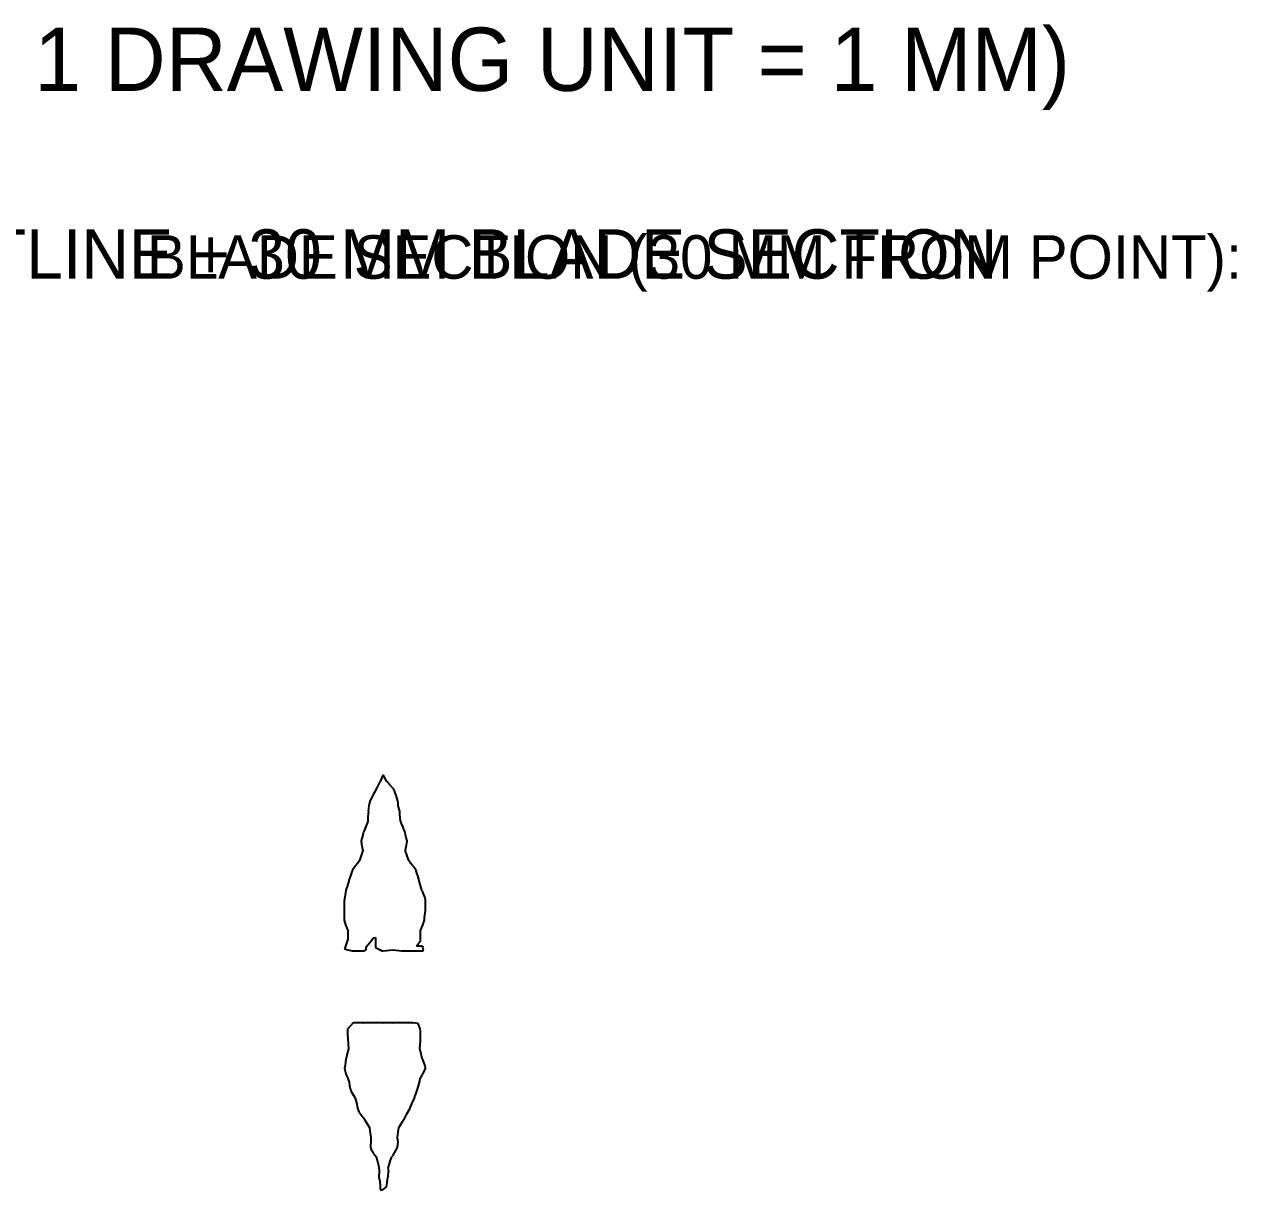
# Model space of a CAD drawing. Extents: x -27 to 218, y -64 to 34.
# Drawn here: x 157.1 to 218.5, y -24.8 to 34.1 of the extents above; entities that cross this region are included whole.
import ezdxf

# ---------------------------------------------------------------- set-up
doc = ezdxf.new("R2010")
doc.units = 0

msp = doc.modelspace()

# ---------------------------------------------------------------- linework, layer by layer
at = {"layer": 'BLADE_SECTION_30MM'}
for p, q in [((175.1212, -4.1761), (174.9804, -4.4722)), ((175.1255, -4.1728), (175.1212, -4.1761)), ((175.1395, -4.1622), (175.1255, -4.1728)), ((175.2829, -3.8366), (175.1395, -4.1622)), ((175.2829, -3.8366), (175.2969, -3.8366)), ((175.4174, -4.0416), (175.2969, -3.8366)), ((175.4884, -4.1622), (175.4174, -4.0416)), ((175.4968, -4.1761), (175.4884, -4.1622)), ((175.6207, -4.3149), (175.4968, -4.1761)), ((174.7829, -4.8375), (174.6224, -5.1622)), ((174.7829, -4.8375), (174.7969, -4.8145)), ((174.8715, -4.6761), (174.7969, -4.8145)), ((174.875, -4.6622), (174.8715, -4.6761)), ((174.9746, -4.4844), (174.875, -4.6622)), ((174.9804, -4.4722), (174.9746, -4.4844)), ((175.6317, -4.3273), (175.6207, -4.3149)), ((175.6464, -4.3438), (175.6317, -4.3273)), ((175.7829, -4.4968), (175.6464, -4.3438)), ((175.7829, -4.4968), (175.7969, -4.5176)), ((175.8548, -4.6043), (175.7969, -4.5176)), ((175.8779, -4.6622), (175.8548, -4.6043)), ((175.8818, -4.6761), (175.8779, -4.6622)), ((175.9729, -4.9173), (175.8818, -4.6761)), ((174.5661, -5.3967), (174.5438, -5.6622)), ((174.5664, -5.3927), (174.5661, -5.3967)), ((174.6191, -5.1761), (174.5664, -5.3927)), ((174.6224, -5.1622), (174.6191, -5.1761)), ((175.9918, -4.9672), (175.9729, -4.9173)), ((176.0431, -5.1622), (175.9918, -4.9672)), ((176.0464, -5.1761), (176.0431, -5.1622)), ((176.0606, -5.3806), (176.0464, -5.1761)), ((176.0617, -5.3973), (176.0606, -5.3806)), ((176.1397, -5.6622), (176.0617, -5.3973)), ((174.521, -5.9434), (174.5161, -6.1622)), ((174.5211, -5.9379), (174.521, -5.9434)), ((174.5447, -5.6761), (174.5211, -5.9379)), ((174.5438, -5.6622), (174.5447, -5.6761)), ((176.1388, -5.6761), (176.1397, -5.6622)), ((176.1414, -5.8006), (176.1388, -5.6761)), ((176.1417, -5.8173), (176.1414, -5.8006)), ((176.1751, -6.1622), (176.1417, -5.8173)), ((174.3213, -6.6761), (174.2969, -6.7612)), ((174.3283, -6.6636), (174.3213, -6.6761)), ((174.3291, -6.6622), (174.3283, -6.6636)), ((174.3501, -6.6098), (174.3291, -6.6622)), ((174.3507, -6.6083), (174.3501, -6.6098)), ((174.514, -6.1761), (174.3507, -6.6083)), ((174.5161, -6.1622), (174.514, -6.1761)), ((176.1772, -6.1761), (176.1751, -6.1622)), ((176.2043, -6.2408), (176.1772, -6.1761)), ((176.2084, -6.2507), (176.2043, -6.2408)), ((176.2232, -6.2862), (176.2084, -6.2507)), ((176.2829, -6.4291), (176.2232, -6.2862)), ((176.2829, -6.4291), (176.2969, -6.4623)), ((176.3558, -6.6033), (176.2969, -6.4623)), ((176.3772, -6.6622), (176.3558, -6.6033)), ((176.385, -6.6761), (176.3772, -6.6622)), ((176.449, -6.9338), (176.385, -6.6761)), ((174.1828, -7.1622), (174.1788, -7.1761)), ((174.1788, -7.1761), (174.1908, -7.2682)), ((174.2829, -6.8078), (174.1828, -7.1622)), ((174.1908, -7.2682), (174.201, -7.3211)), ((174.201, -7.3211), (174.267, -7.6622)), ((174.2829, -6.8078), (174.2969, -6.7612)), ((176.4641, -6.9949), (176.449, -6.9338)), ((176.4507, -7.4818), (176.5067, -7.1761)), ((176.5027, -7.1622), (176.4641, -6.9949)), ((176.5067, -7.1761), (176.5027, -7.1622)), ((174.2543, -7.7047), (174.0987, -8.1622)), ((174.2546, -7.7038), (174.2543, -7.7047)), ((174.2641, -7.6761), (174.2546, -7.7038)), ((174.2646, -7.6735), (174.2641, -7.6761)), ((174.267, -7.6622), (174.2646, -7.6735)), ((176.4243, -7.6622), (176.4447, -7.5143)), ((176.4272, -7.6761), (176.4243, -7.6622)), ((176.5088, -7.916), (176.4272, -7.6761)), ((176.4447, -7.5143), (176.4507, -7.4818)), ((176.5175, -7.9415), (176.5088, -7.916)), ((176.5926, -8.1622), (176.5175, -7.9415)), ((173.7829, -8.5774), (173.724, -8.6622)), ((173.7829, -8.5774), (173.7969, -8.5574)), ((174.0915, -8.1761), (173.7969, -8.5574)), ((174.0987, -8.1622), (174.0915, -8.1761)), ((176.5982, -8.1761), (176.5926, -8.1622)), ((176.6758, -8.2765), (176.5982, -8.1761)), ((176.6787, -8.2803), (176.6758, -8.2765)), ((176.6834, -8.2863), (176.6787, -8.2803)), ((176.7829, -8.4152), (176.6834, -8.2863)), ((176.7829, -8.4152), (176.7969, -8.4332)), ((176.8967, -8.5624), (176.7969, -8.4332)), ((176.9563, -8.6622), (176.8967, -8.5624)), ((173.5557, -9.1761), (173.4654, -9.4858)), ((173.5599, -9.1676), (173.5557, -9.1761)), ((173.5626, -9.1622), (173.5599, -9.1676)), ((173.6896, -8.7753), (173.5626, -9.1622)), ((173.6924, -8.7666), (173.6896, -8.7753)), ((173.7198, -8.6761), (173.6924, -8.7666)), ((173.724, -8.6622), (173.7198, -8.6761)), ((176.9605, -8.6761), (176.9563, -8.6622)), ((177.0339, -8.8915), (176.9605, -8.6761)), ((177.0425, -8.9166), (177.0339, -8.8915)), ((177.1139, -9.1622), (177.0425, -8.9166)), ((177.1179, -9.1761), (177.1139, -9.1622)), ((177.1529, -9.2949), (177.1179, -9.1761)), ((173.4137, -9.6761), (173.3361, -10.106)), ((173.4622, -9.4968), (173.4137, -9.6622)), ((173.4137, -9.6622), (173.4137, -9.6761)), ((173.4654, -9.4858), (173.4622, -9.4968)), ((177.1554, -9.3036), (177.1529, -9.2949)), ((177.2597, -9.6622), (177.1554, -9.3036)), ((177.2625, -9.6761), (177.2597, -9.6622)), ((177.2656, -9.6885), (177.2625, -9.6761)), ((177.2666, -9.6924), (177.2656, -9.6885)), ((177.2708, -9.7017), (177.2666, -9.6924)), ((177.2829, -9.7288), (177.2708, -9.7017)), ((177.2829, -9.7288), (177.2969, -9.7597)), ((177.4218, -10.0373), (177.2969, -9.7597)), ((173.324, -10.1622), (173.3216, -10.1761)), ((173.3216, -10.1761), (173.3216, -10.5394)), ((173.3323, -10.1267), (173.324, -10.1622)), ((173.3361, -10.106), (173.3323, -10.1267)), ((177.4428, -10.1622), (177.4218, -10.0373)), ((177.4381, -10.4808), (177.4451, -10.1761)), ((177.4451, -10.1761), (177.4428, -10.1622)), ((173.3222, -10.6622), (173.3177, -10.6761)), ((173.3177, -10.6761), (173.3177, -10.9736)), ((173.3177, -10.9736), (173.3177, -11.1414)), ((173.3216, -10.5394), (173.3216, -10.6374)), ((173.3216, -10.6374), (173.3222, -10.6622)), ((177.389, -11.0701), (177.3936, -11.0355)), ((177.3936, -11.0355), (177.4413, -10.6761)), ((177.4372, -10.5219), (177.4381, -10.4808)), ((177.4372, -10.6622), (177.4372, -10.5219)), ((177.4413, -10.6761), (177.4372, -10.6622)), ((173.3177, -11.1414), (173.3209, -11.1622)), ((173.3209, -11.1622), (173.3214, -11.1761)), ((173.3214, -11.1761), (173.3972, -11.4012)), ((173.3972, -11.4012), (173.4376, -11.5214)), ((173.4376, -11.5214), (173.4947, -11.6622)), ((177.1966, -11.6622), (177.2829, -11.4491)), ((177.2969, -11.4148), (177.2829, -11.4491)), ((177.2969, -11.4148), (177.3889, -11.1761)), ((177.3889, -11.1761), (177.389, -11.1622)), ((177.389, -11.1622), (177.389, -11.0701)), ((173.4969, -12.1761), (173.3536, -12.5829)), ((173.4947, -11.6622), (173.4997, -11.6761)), ((173.4989, -12.1622), (173.4969, -12.1761)), ((173.4993, -11.9598), (173.4989, -12.1622)), ((173.4997, -11.6761), (173.4993, -11.942)), ((173.4993, -11.942), (173.4993, -11.9598)), ((174.4409, -12.5159), (174.7142, -12.1761)), ((174.7142, -12.1761), (174.7161, -12.1733)), ((174.7161, -12.1733), (174.7238, -12.1622)), ((174.7238, -12.1622), (174.7829, -12.0761)), ((174.7969, -12.0733), (174.7829, -12.0761)), ((174.7969, -12.0733), (174.908, -12.0511)), ((174.908, -12.0511), (174.908, -12.1622)), ((174.908, -12.1622), (174.908, -12.1761)), ((174.908, -12.1761), (174.908, -12.5093)), ((176.9763, -12.482), (177.1944, -12.1761)), ((177.1915, -11.6761), (177.1943, -11.6686)), ((177.1917, -11.764), (177.1915, -11.6761)), ((177.1917, -11.7673), (177.1917, -11.764)), ((177.1924, -12.1622), (177.1917, -11.7673)), ((177.1944, -12.1761), (177.1924, -12.1622)), ((177.1943, -11.6686), (177.1966, -11.6622)), ((173.3536, -12.5829), (173.3413, -12.6177)), ((173.3413, -12.6177), (173.4523, -12.6622)), ((173.4523, -12.6622), (173.5049, -12.6756)), ((173.5049, -12.6756), (173.5068, -12.6761)), ((173.5068, -12.6761), (173.7293, -12.7297)), ((173.7293, -12.7297), (173.7829, -12.7297)), ((173.7829, -12.7297), (173.7969, -12.7297)), ((173.7969, -12.7297), (173.8002, -12.7297)), ((173.8002, -12.7297), (174.2293, -12.7297)), ((174.2293, -12.7297), (174.2829, -12.7297)), ((174.2829, -12.7297), (174.2969, -12.7264)), ((174.2969, -12.7264), (174.4318, -12.6761)), ((174.4318, -12.5273), (174.4409, -12.5159)), ((174.4318, -12.6622), (174.4318, -12.5273)), ((174.4318, -12.6761), (174.4318, -12.6622)), ((174.908, -12.5093), (174.908, -12.5511)), ((174.908, -12.5511), (175.109, -12.6622)), ((175.109, -12.6622), (175.1383, -12.6756)), ((175.1383, -12.6756), (175.1393, -12.6761)), ((175.1393, -12.6761), (175.2293, -12.7297)), ((175.2293, -12.7297), (175.2829, -12.7297)), ((175.2829, -12.7297), (175.2969, -12.7297)), ((175.2969, -12.7297), (175.7827, -12.6761)), ((175.7829, -12.6753), (175.7827, -12.6761)), ((175.7829, -12.6753), (175.783, -12.6761)), ((175.783, -12.6761), (175.796, -12.6761)), ((175.796, -12.6761), (175.7969, -12.6761)), ((175.7969, -12.6761), (175.7971, -12.6761)), ((175.7971, -12.6761), (175.8002, -12.6766)), ((175.8002, -12.6766), (176.2293, -12.7297)), ((176.2293, -12.7297), (176.2829, -12.7297)), ((176.2829, -12.7297), (176.2969, -12.7297)), ((176.2969, -12.7297), (176.3002, -12.7297)), ((176.3002, -12.7297), (176.7293, -12.7297)), ((176.7293, -12.7297), (176.7829, -12.7297)), ((176.7829, -12.7297), (176.7969, -12.7297)), ((176.7969, -12.7297), (176.8002, -12.7297)), ((176.8002, -12.7297), (177.2293, -12.7297)), ((176.9742, -12.4849), (176.9763, -12.482)), ((176.9806, -12.4849), (176.9742, -12.4849)), ((177.2829, -12.4849), (176.9806, -12.4849)), ((177.2293, -12.7297), (177.2829, -12.7297)), ((177.2829, -12.4849), (177.2969, -12.5334)), ((177.2829, -12.7297), (177.2969, -12.718)), ((177.3256, -12.6335), (177.2969, -12.5334)), ((177.2969, -12.718), (177.3397, -12.6761)), ((177.3364, -12.6622), (177.3256, -12.6335)), ((177.3397, -12.6761), (177.3364, -12.6622)), ((173.7829, -16.3588), (173.5021, -16.6622)), ((173.7829, -16.3588), (173.7969, -16.3588)), ((174.1002, -16.3588), (173.7969, -16.3588)), ((174.1114, -16.3588), (174.1002, -16.3588)), ((174.2829, -16.3588), (174.1114, -16.3588)), ((174.2829, -16.3588), (174.2969, -16.3588)), ((174.6002, -16.3588), (174.2969, -16.3588)), ((174.6114, -16.3588), (174.6002, -16.3588)), ((174.7829, -16.3588), (174.6114, -16.3588)), ((174.7829, -16.3588), (174.7969, -16.3588)), ((175.1002, -16.3588), (174.7969, -16.3588)), ((175.1114, -16.3588), (175.1002, -16.3588)), ((175.2829, -16.3588), (175.1114, -16.3588)), ((175.2829, -16.3588), (175.2969, -16.3588)), ((175.6002, -16.3588), (175.2969, -16.3588)), ((175.6114, -16.3588), (175.6002, -16.3588)), ((175.7829, -16.3588), (175.6114, -16.3588)), ((175.7829, -16.3588), (175.7969, -16.3588)), ((176.1002, -16.3588), (175.7969, -16.3588)), ((176.1114, -16.3588), (176.1002, -16.3588)), ((176.2829, -16.3588), (176.1114, -16.3588)), ((176.2829, -16.3588), (176.2969, -16.3588)), ((176.6002, -16.3588), (176.2969, -16.3588)), ((176.6114, -16.3588), (176.6002, -16.3588)), ((176.7829, -16.3588), (176.6114, -16.3588)), ((176.7829, -16.3588), (176.7969, -16.3613)), ((177.0666, -16.3925), (176.7969, -16.3613)), ((177.1636, -16.6622), (177.0666, -16.3925)), ((173.4954, -16.6691), (173.4887, -16.6761)), ((173.4887, -16.6761), (173.4942, -16.9485)), ((173.4942, -16.9485), (173.4945, -16.9645)), ((173.4945, -16.9645), (173.5072, -17.1622)), ((173.5021, -16.6622), (173.4954, -16.6691)), ((173.5072, -17.1622), (173.5052, -17.1761)), ((173.5052, -17.1761), (173.5229, -17.416)), ((177.171, -16.6761), (177.1636, -16.6622)), ((177.1913, -16.7621), (177.171, -16.6761)), ((177.1785, -17.2787), (177.1861, -17.1761)), ((177.1841, -17.1622), (177.1924, -16.7667)), ((177.1861, -17.1761), (177.1841, -17.1622)), ((177.1924, -16.7667), (177.1913, -16.7621)), ((173.5392, -17.6761), (173.4624, -17.9759)), ((173.5229, -17.416), (173.5243, -17.4348)), ((173.5243, -17.4348), (173.5411, -17.6622)), ((173.5411, -17.6622), (173.5392, -17.6761)), ((177.1502, -17.6622), (177.1784, -17.2807)), ((177.1516, -17.6729), (177.1502, -17.6622)), ((177.152, -17.6761), (177.1516, -17.6729)), ((177.1788, -17.7803), (177.152, -17.6761)), ((177.1784, -17.2807), (177.1785, -17.2787)), ((177.185, -17.8047), (177.1788, -17.7803)), ((173.4097, -18.1761), (173.3704, -18.529)), ((173.4146, -18.1622), (173.4097, -18.1761)), ((173.4552, -18.0038), (173.4146, -18.1622)), ((173.4624, -17.9759), (173.4552, -18.0038)), ((177.2767, -18.1622), (177.185, -17.8047)), ((177.2816, -18.1761), (177.2767, -18.1622)), ((177.282, -18.1771), (177.2816, -18.1761)), ((177.2829, -18.1794), (177.282, -18.1771)), ((177.2873, -18.1926), (177.2829, -18.1794)), ((177.2969, -18.2216), (177.2873, -18.1926)), ((177.4241, -18.5349), (177.2969, -18.2216)), ((173.3422, -18.6622), (173.3414, -18.6761)), ((173.3414, -18.6761), (173.4116, -18.9376)), ((173.3629, -18.5961), (173.3422, -18.6622)), ((173.3704, -18.529), (173.3629, -18.5961)), ((173.4116, -18.9376), (173.4348, -19.0242)), ((177.1792, -19.1622), (177.2829, -18.983)), ((177.2969, -18.9551), (177.2829, -18.983)), ((177.2969, -18.9551), (177.4353, -18.6761)), ((177.4351, -18.6622), (177.4241, -18.5349)), ((177.4353, -18.6761), (177.4351, -18.6622)), ((173.4348, -19.0242), (173.5011, -19.1622)), ((173.5011, -19.1622), (173.5081, -19.1761)), ((173.5081, -19.1761), (173.5698, -19.3712)), ((173.5698, -19.3712), (173.5742, -19.3849)), ((173.5742, -19.3849), (173.6151, -19.6622)), ((177.0517, -19.6622), (177.1487, -19.3103)), ((177.1487, -19.3103), (177.1492, -19.3073)), ((177.1492, -19.3073), (177.1715, -19.1761)), ((177.1715, -19.1761), (177.1734, -19.1726)), ((177.1734, -19.1726), (177.1792, -19.1622)), ((173.6151, -19.6622), (173.6222, -19.6756)), ((173.6222, -19.6756), (173.6225, -19.6761)), ((173.6225, -19.6761), (173.6574, -19.8016)), ((173.6574, -19.8016), (173.7829, -20.002)), ((173.7829, -20.002), (173.7833, -20.0025)), ((173.7833, -20.0025), (173.7969, -20.0242)), ((173.7969, -20.0242), (173.85, -20.1091)), ((173.85, -20.1091), (173.87, -20.1622)), ((173.87, -20.1622), (173.8734, -20.1761)), ((173.8734, -20.1761), (173.9573, -20.4553)), ((176.7969, -20.3536), (176.8774, -20.1761)), ((176.8774, -20.1761), (176.8808, -20.1622)), ((176.8808, -20.1622), (176.9167, -20.0423)), ((176.9167, -20.0423), (176.9253, -20.0177)), ((176.9253, -20.0177), (177.0449, -19.6761)), ((177.0449, -19.6761), (177.0517, -19.6622)), ((173.9573, -20.4553), (173.968, -20.491)), ((173.968, -20.491), (173.998, -20.6622)), ((173.998, -20.6622), (173.9962, -20.6761)), ((173.9962, -20.6761), (174.0683, -20.8694)), ((176.4884, -20.9682), (176.6659, -20.6761)), ((176.6659, -20.6761), (176.6671, -20.6622)), ((176.6671, -20.6622), (176.6686, -20.6584)), ((176.6686, -20.6584), (176.7829, -20.3796)), ((176.7829, -20.3796), (176.7969, -20.3536)), ((174.0683, -20.8694), (174.0741, -20.8849)), ((174.0741, -20.8849), (174.1849, -21.0246)), ((174.1849, -21.0246), (174.2829, -21.148)), ((174.2942, -21.1622), (174.2829, -21.148)), ((174.2954, -21.1636), (174.2942, -21.1622)), ((174.2969, -21.1654), (174.2954, -21.1636)), ((174.2969, -21.1654), (174.3057, -21.1761)), ((174.3057, -21.1761), (174.3724, -21.2846)), ((174.3724, -21.2846), (174.4874, -21.4717)), ((174.4874, -21.4717), (174.6045, -21.6622)), ((176.0868, -21.6622), (176.2829, -21.3431)), ((176.2969, -21.3205), (176.2829, -21.3431)), ((176.2969, -21.3205), (176.3856, -21.1761)), ((176.3856, -21.1761), (176.3931, -21.1622)), ((176.3931, -21.1622), (176.4845, -20.9745)), ((176.4845, -20.9745), (176.4884, -20.9682)), ((174.6045, -21.6622), (174.6107, -21.6761)), ((174.6107, -21.6761), (174.6266, -21.8201)), ((174.6266, -21.8201), (174.6278, -21.8312)), ((174.6278, -21.8312), (174.6644, -22.1622)), ((176.0269, -22.1622), (176.0555, -21.9036)), ((176.0555, -21.9036), (176.0559, -21.8993)), ((176.0559, -21.8993), (176.0806, -21.6761)), ((176.0806, -21.6761), (176.0828, -21.6711)), ((176.0828, -21.6711), (176.0868, -21.6622)), ((174.6489, -22.6622), (174.6483, -22.6761)), ((174.6483, -22.6761), (174.6825, -22.7664)), ((174.6786, -22.2805), (174.6489, -22.6622)), ((174.6644, -22.1622), (174.6641, -22.1761)), ((174.6641, -22.1761), (174.6772, -22.2709)), ((174.6772, -22.2709), (174.6786, -22.2805)), ((175.7969, -23.0653), (176.0183, -22.6761)), ((176.0183, -22.6761), (176.0212, -22.6622)), ((176.0212, -22.6622), (176.0496, -22.4095)), ((176.0272, -22.1761), (176.0269, -22.1622)), ((176.0492, -22.4057), (176.0272, -22.1761)), ((176.0496, -22.4095), (176.0492, -22.4057)), ((174.6825, -22.7664), (174.6853, -22.7738)), ((174.6853, -22.7738), (174.6954, -22.7882)), ((174.6954, -22.7882), (174.7829, -22.9129)), ((174.7969, -22.9327), (174.7829, -22.9129)), ((174.7969, -22.9327), (174.8915, -23.0675)), ((174.8915, -23.0675), (174.958, -23.1622)), ((174.958, -23.1622), (174.9621, -23.1761)), ((174.9621, -23.1761), (175.013, -23.3957)), ((175.5609, -23.6622), (175.6683, -23.3149)), ((175.6683, -23.3149), (175.679, -23.28)), ((175.679, -23.28), (175.7111, -23.1761)), ((175.7111, -23.1761), (175.7166, -23.1622)), ((175.7166, -23.1622), (175.7829, -23.0914)), ((175.7969, -23.0653), (175.7829, -23.0914)), ((175.013, -23.3957), (175.0224, -23.4366)), ((175.0224, -23.4366), (175.0747, -23.6622)), ((175.0747, -23.6622), (175.0807, -23.6761)), ((175.099, -23.86), (175.0802, -24.1622)), ((175.0807, -23.6761), (175.0971, -23.8406)), ((175.0971, -23.8406), (175.099, -23.86)), ((175.5434, -24.1622), (175.5726, -23.8921)), ((175.5529, -23.6761), (175.5609, -23.6622)), ((175.5733, -23.8857), (175.5529, -23.6761)), ((175.5726, -23.8921), (175.5733, -23.8857)), ((175.0802, -24.1622), (175.0839, -24.1761)), ((175.0839, -24.1761), (175.1161, -24.3307)), ((175.1161, -24.3307), (175.1182, -24.3408)), ((175.1182, -24.3408), (175.1466, -24.6622)), ((175.4554, -24.6622), (175.5034, -24.4556)), ((175.5034, -24.4556), (175.5041, -24.4504)), ((175.5041, -24.4504), (175.5383, -24.1761)), ((175.5383, -24.1761), (175.5406, -24.1699)), ((175.5406, -24.1699), (175.5434, -24.1622)), ((175.1466, -24.6622), (175.1471, -24.6761)), ((175.1471, -24.6761), (175.1513, -24.7992)), ((175.1513, -24.7992), (175.1516, -24.8074)), ((175.1516, -24.8074), (175.1597, -24.8074)), ((175.1597, -24.8074), (175.2829, -24.8074)), ((175.2969, -24.7972), (175.2829, -24.8074)), ((175.2969, -24.7972), (175.452, -24.6761)), ((175.452, -24.6761), (175.4554, -24.6622))]:
    msp.add_line(p, q, dxfattribs=at)

# ---------------------------------------------------------------- texts
at = {"layer": 'DIMENSIONS'}
for s, height, p in [('JARAMBIT G5 WINNER: kv4i012_g00009_dd6ffea5 (1:1 TRUE SCALE, UNITS: MILLIMETERS, 1 DRAWING UNIT = 1 MM)', 3.2, (-26.915, 30.77)), ('MATERIAL: Ti-6Al-4V, L-PBF, stress-relieved (ASTM F2924 min yield 825 MPa, 750.8 MPa at 80 C) | MID-PLANE Z=0 OUTLINE + 30 MM BLADE SECTION', 2.5, (-26.915, 21.27)), ('BLADE SECTION (30 MM FROM POINT):', 2.2, (163.346, 21.27))]:
    msp.add_text(s, height=height, dxfattribs=at).set_placement(p)

doc.saveas('drawing.dxf')
